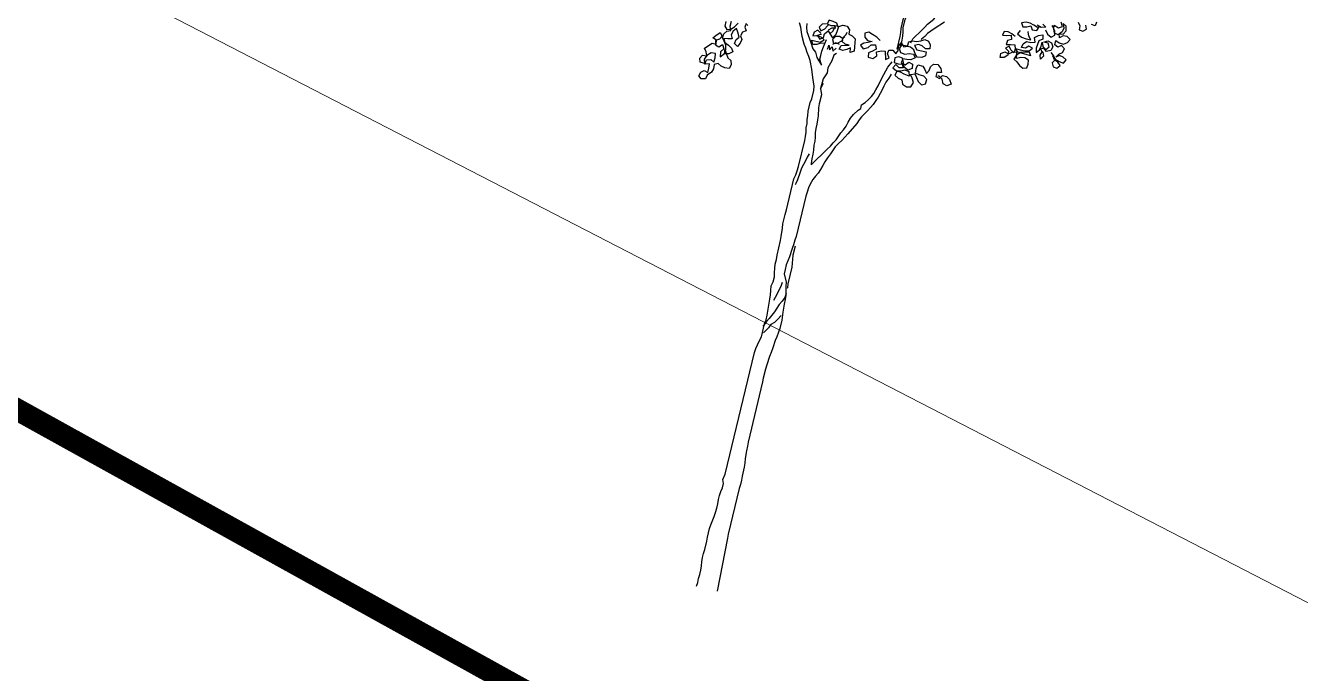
# Model space of a CAD drawing. Header units: inches. Extents: x 350994 to 353538, y 1581369 to 1583842.
# Drawn here: x 351624.79 to 351630.56, y 1583575.13 to 1583578.06 of the extents above; entities that cross this region are included whole.
import ezdxf

# ---------------------------------------------------------------- set-up
doc = ezdxf.new("R2010")
doc.units = ezdxf.units.IN
doc.header["$MEASUREMENT"] = 0
doc.linetypes.add('1', pattern=[0])
for name, color, linetype in [('EP TF', 5, 'Continuous'), ("ROAD'S", 1, '1'), ('TREE', 81, '1')]:
    doc.layers.add(name, color=color, linetype=linetype)
doc.styles.get("Standard").update_dxf_attribs({"font": 'arial.ttf'})
doc.linetypes.add('SILT_FENCE', pattern='A,0.5,-0.2,["EP",Standard,S=0.1,R=0,X=-0.1,Y=-0.05],-0.2', length=0.9)

# ---------------------------------------------------------------- blocks, each defined once
blk = doc.blocks.new('TREE_4')
at = {"color": 94}
for points in [[(93, 4624), (93, 4618)], [(-201, 4567), (-196, 4535), (-187, 4503), (-135, 4425), (-135, 4425), (-106, 4381), (-80, 4358), (-60, 4321), (-8, 4269), (-34, 4312), (-31, 4344), (-31, 4379), (-28, 4416), (-17, 4480)], [(573, 4546), (573, 4615), (571, 4647), (565, 4682), (559, 4713), (559, 4783), (568, 4817), (597, 4875), (614, 4904), (646, 4947), (640, 4974), (655, 5005), (669, 5034), (689, 5063), (707, 5092), (721, 5127), (730, 5158), (745, 5193), (759, 5222), (779, 5254), (800, 5283), (814, 5312), (829, 5343)], [(646, 4612), (654, 4647), (672, 4676), (692, 4702), (727, 4759), (741, 4788), (782, 4840), (811, 4904), (822, 4936), (840, 4999), (846, 5034), (863, 5098), (872, 5132), (880, 5164), (892, 5196), (901, 5228), (912, 5260), (921, 5291), (933, 5323), (950, 5387), (959, 5410)], [(-3, -32), (0, 0), (-3, 32), (0, 64), (0, 101), (-3, 136), (-9, 168), (-11, 202), (-11, 237), (-8, 269), (-8, 338), (-11, 370), (-11, 442), (-8, 474), (3, 544), (6, 578), (9, 616), (9, 651), (6, 685), (6, 720), (9, 752), (15, 784), (15, 821), (1, 850), (9, 896), (10, 1901), (13, 1935), (25, 1999), (33, 2037), (33, 2143), (39, 2178), (39, 2216), (36, 2248), (34, 2282), (28, 2346), (25, 2381), (19, 2415), (13, 2453), (22, 2488), (22, 2528), (16, 2563), (11, 2595), (5, 2629), (5, 2667), (2, 2702), (2, 2823), (-1, 2855), (-6, 2924), (-12, 2959), (-12, 3034), (-9, 3075), (-9, 3329), (-3, 3364), (0, 3398), (3, 3436), (3, 3650), (0, 3682), (-3, 3716), (-9, 3751), (-11, 3786), (-17, 3818), (-20, 3849), (-26, 3884), (-26, 3956), (-20, 3988), (-20, 4058), (-26, 4092), (-54, 4156), (-77, 4220), (-106, 4283), (-124, 4312), (-144, 4341), (-164, 4373), (-184, 4399), (-213, 4457), (-228, 4489), (-242, 4526), (-259, 4558)], [(594, 5274), (597, 5240), (600, 5208), (600, 5063), (597, 5031), (574, 4904), (562, 4872), (559, 4841), (548, 4809), (542, 4777), (542, 4705), (547, 4673), (550, 4641), (550, 4537)], [(1641, 5004), (1670, 4987), (1635, 4975), (1600, 4987)], [(871, 4835), (802, 4765), (782, 4739), (759, 4716), (744, 4687), (724, 4661), (721, 4653)], [(1759, 4799), (1785, 4779), (1805, 4750), (1788, 4721), (1802, 4692), (1834, 4689), (1854, 4715), (1831, 4738), (1799, 4750), (1779, 4776), (1805, 4756), (1840, 4744), (1875, 4741), (1892, 4770), (1863, 4787), (1831, 4793), (1805, 4773), (1823, 4802), (1849, 4822), (1857, 4854), (1828, 4874), (1802, 4854), (1774, 4868), (1774, 4903), (1805, 4891), (1840, 4889), (1869, 4909), (1883, 4938), (1855, 4955), (1823, 4952), (1797, 4929), (1788, 4961), (1820, 4967), (1837, 4998), (1829, 5033), (1800, 5048), (1814, 5013), (1808, 4981), (1782, 4952), (1750, 4958), (1736, 4987), (1733, 5019), (1771, 5007), (1800, 5024), (1782, 5056)], [(1913, 5088), (1933, 5062), (1936, 5030), (1967, 5027), (1993, 5050), (1979, 5079)], [(2057, 5123), (2054, 5091), (2022, 5094)], [(1450, 4857), (1418, 4872), (1386, 4880), (1354, 4875), (1349, 4843), (1383, 4849), (1415, 4860), (1427, 4828), (1398, 4811), (1395, 4779), (1429, 4785), (1461, 4791), (1473, 4759), (1470, 4727), (1441, 4744), (1421, 4770), (1395, 4747), (1424, 4730), (1426, 4698), (1403, 4672), (1371, 4666), (1369, 4698), (1398, 4718), (1429, 4710), (1455, 4730), (1490, 4741), (1493, 4710), (1481, 4678), (1510, 4663), (1536, 4640), (1568, 4623), (1600, 4634), (1603, 4666), (1597, 4698), (1565, 4710), (1533, 4704), (1502, 4689), (1496, 4721), (1522, 4744), (1557, 4756), (1588, 4764), (1606, 4736), (1568, 4738), (1499, 4739), (1473, 4765), (1513, 4762), (1551, 4762), (1586, 4773), (1606, 4799), (1574, 4808), (1551, 4785), (1519, 4782), (1525, 4814), (1548, 4840), (1583, 4840), (1615, 4851), (1603, 4886), (1629, 4909), (1661, 4921), (1669, 4889), (1643, 4869), (1638, 4837), (1635, 4805), (1643, 4773), (1664, 4799), (1669, 4831), (1672, 4863), (1684, 4831), (1713, 4814), (1733, 4840), (1719, 4868), (1684, 4868), (1713, 4886), (1745, 4877), (1762, 4848), (1753, 4816), (1721, 4799), (1695, 4819), (1667, 4805), (1695, 4788), (1707, 4756), (1690, 4727), (1678, 4759), (1690, 4788)], [(1476, 4912), (1461, 4883), (1499, 4863), (1539, 4860), (1577, 4860), (1554, 4886), (1542, 4918), (1539, 4921)], [(1606, 4970), (1574, 4981), (1542, 4990), (1508, 4990), (1473, 4976), (1490, 4947), (1522, 4955), (1551, 4970), (1568, 4941), (1606, 4944), (1618, 4978), (1618, 4987)], [(1672, 4967), (1696, 4935), (1730, 4920), (1756, 4941), (1748, 4973), (1727, 5001), (1716, 5013)], [(-22, 4445), (-54, 4439), (-83, 4422), (-115, 4413), (-132, 4445), (-63, 4445), (-34, 4471), (-63, 4488), (-95, 4491), (-71, 4468), (-45, 4488), (-43, 4520), (-22, 4549), (1, 4526), (27, 4503), (47, 4537), (50, 4569), (53, 4604), (82, 4621), (119, 4621), (143, 4598), (145, 4563), (177, 4555), (206, 4537), (209, 4506), (215, 4474), (221, 4439), (192, 4422), (186, 4459), (160, 4439), (131, 4425), (99, 4428), (108, 4459), (140, 4471), (171, 4477), (137, 4477), (105, 4494), (111, 4526), (119, 4535)], [(50, 4598), (33, 4627), (1, 4633), (-34, 4633), (-42, 4601), (-11, 4595), (21, 4604), (36, 4604)], [(403, 4572), (371, 4592), (333, 4604), (299, 4615), (270, 4601), (276, 4569), (304, 4549), (342, 4549), (313, 4534), (281, 4520), (258, 4497), (287, 4474), (322, 4494), (342, 4520), (374, 4528), (388, 4497), (362, 4474), (336, 4453), (342, 4419), (380, 4419), (406, 4445), (397, 4476), (432, 4494), (463, 4497), (481, 4433), (507, 4453), (484, 4482), (489, 4514), (521, 4520), (550, 4497), (562, 4528), (556, 4563), (571, 4592), (599, 4566), (628, 4580), (628, 4615), (657, 4629), (689, 4632), (721, 4647), (750, 4664), (782, 4658), (802, 4632), (805, 4600), (773, 4592), (741, 4609), (709, 4612), (680, 4598), (706, 4569), (784, 4569), (787, 4537), (761, 4517), (724, 4511), (701, 4534), (683, 4563), (651, 4577), (611, 4577), (579, 4575), (565, 4546), (585, 4517), (620, 4511), (654, 4525), (689, 4528), (709, 4502), (680, 4479), (646, 4473), (614, 4470), (608, 4436), (643, 4430), (669, 4456), (700, 4447), (706, 4413), (674, 4392), (640, 4410), (625, 4447), (611, 4476), (579, 4479), (550, 4465), (553, 4427), (588, 4424), (620, 4430), (634, 4401), (602, 4395), (570, 4413), (553, 4381), (588, 4366), (622, 4375), (651, 4389), (686, 4384), (695, 4349), (654, 4355), (622, 4363), (591, 4361), (582, 4329), (614, 4311), (645, 4306), (660, 4274), (695, 4259), (729, 4268), (741, 4306), (724, 4337), (703, 4363), (735, 4378), (755, 4352), (778, 4323), (810, 4305), (839, 4320), (842, 4355), (810, 4375), (773, 4378), (741, 4384), (738, 4421), (744, 4453), (784, 4453), (807, 4430), (828, 4401), (842, 4430), (845, 4462), (865, 4488), (897, 4493), (929, 4467), (943, 4438), (906, 4430), (906, 4395), (938, 4386), (955, 4415), (990, 4415), (1018, 4398), (1039, 4366), (1010, 4343), (975, 4352), (961, 4386), (932, 4404), (920, 4401)], [(-74, 4517), (-103, 4535), (-129, 4512), (-132, 4480), (-100, 4491), (-71, 4509), (-66, 4512)], [(-48, 4601), (-80, 4590), (-97, 4561), (-77, 4535), (-51, 4558), (-37, 4587), (-28, 4601)], [(33, 4584), (1, 4578), (-22, 4555), (-2, 4529), (18, 4558), (24, 4590), (30, 4604)], [(111, 4514), (79, 4526), (47, 4520), (30, 4491), (44, 4462), (76, 4471), (99, 4494), (114, 4506)], [(108, 4526), (125, 4555), (131, 4575)], [(-676, 4453), (-679, 4420), (-660, 4394), (-688, 4377), (-697, 4346), (-678, 4320), (-685, 4287), (-698, 4256), (-729, 4273), (-724, 4308), (-705, 4333), (-724, 4368), (-742, 4396), (-763, 4368), (-770, 4335), (-755, 4305), (-789, 4298), (-822, 4292), (-805, 4264), (-773, 4251), (-744, 4232), (-725, 4206), (-753, 4184), (-785, 4175), (-792, 4210), (-754, 4150), (-724, 4134), (-715, 4102), (-722, 4069), (-757, 4066), (-790, 4073), (-819, 4088), (-849, 4073), (-846, 4038), (-855, 4007), (-882, 3977), (-889, 3944), (-922, 3935), (-947, 3955), (-938, 3986), (-914, 4007), (-883, 3998), (-882, 4033), (-886, 4067), (-920, 4056), (-915, 4095), (-883, 4104), (-854, 4089), (-851, 4126), (-858, 4160), (-893, 4157), (-923, 4129), (-936, 4094), (-926, 4062), (-961, 4063), (-972, 4093), (-957, 4122), (-922, 4125), (-934, 4156), (-953, 4181), (-904, 4234), (-869, 4234), (-874, 4266), (-907, 4277), (-888, 4302), (-860, 4332), (-839, 4308), (-854, 4279), (-882, 4262), (-875, 4227), (-844, 4218), (-820, 4243), (-801, 4213), (-822, 4182), (-815, 4143), (-787, 4177), (-786, 4212), (-792, 4244), (-813, 4272), (-834, 4296), (-829, 4331), (-810, 4356), (-780, 4368), (-795, 4402), (-793, 4443)], [(-837, 4429), (-836, 4392), (-814, 4368), (-784, 4380), (-760, 4405), (-737, 4439)], [(-668, 4445), (-657, 4439)], [(7, 4439), (7, 4405), (15, 4436), (24, 4404), (41, 4433), (53, 4399), (73, 4425), (73, 4428)], [(93, 4465), (62, 4471), (38, 4451)], [(98, 3471), (118, 3505), (136, 3534), (156, 3563), (173, 3592), (194, 3624), (214, 3653), (229, 3684), (246, 3713), (269, 3777), (284, 3806), (298, 3840), (307, 3875), (318, 3910), (333, 3944), (362, 3988), (379, 4005), (379, 4034), (402, 4060), (423, 4089), (440, 4118), (454, 4147), (463, 4179), (472, 4213), (478, 4245), (495, 4314), (512, 4378), (536, 4427)], [(87, 4387), (70, 4370), (64, 4321), (47, 4260), (50, 4219), (29, 4165), (29, 4084), (38, 4130), (29, 4084), (47, 4037), (47, 3962), (49, 3930), (61, 3867), (64, 3835), (67, 3800), (67, 3763), (70, 3728), (78, 3696), (81, 3664), (81, 3630), (90, 3592), (92, 3557), (92, 3520), (95, 3482), (98, 3471)], [(553, 4329), (541, 4294), (527, 4257), (518, 4222), (512, 4190), (495, 4126), (483, 4095), (469, 4060), (454, 4031), (437, 3999), (402, 3942), (388, 3913), (376, 3881), (327, 3783), (292, 3719), (272, 3690), (252, 3658), (228, 3595), (214, 3557), (199, 3522), (191, 3488), (179, 3453), (168, 3421), (153, 3390), (139, 3361), (127, 3320), (121, 3288), (118, 3251), (115, 3216), (115, 2884), (112, 2852), (112, 2814), (109, 2782), (103, 2713), (92, 2644), (92, 2606), (94, 2571), (123, 2508), (129, 2476), (146, 2406), (149, 2372), (149, 2334), (152, 2302), (155, 2268), (161, 2204), (161, 2135), (158, 2103), (155, 2065), (149, 2034), (143, 1970), (140, 1932), (134, 1898), (129, 1828), (126, 1791), (126, 1718), (128, 1687), (128, 1188), (131, 1156), (131, 1119), (137, 1055), (143, 1020), (145, 986), (145, 911), (148, 879), (148, 844), (145, 809), (145, 434), (148, 402), (168, -31)], [(61, 3554), (52, 3523), (46, 3491), (29, 3427), (26, 3393), (20, 3329), (14, 3297), (11, 3286)], [(127, 2806), (126, 2733), (129, 2701), (141, 2638), (141, 2499), (144, 2467), (144, 2461)], [(94, 2499), (91, 2464), (83, 2433), (77, 2401), (68, 2369), (60, 2343)], [(146, 2421), (143, 2386), (129, 2354), (112, 2323), (100, 2288), (88, 2256), (59, 2193), (45, 2164), (30, 2132), (25, 2123)], [(149, 2239), (129, 2204), (109, 2172), (85, 2149), (71, 2120), (54, 2091), (42, 2071)]]:
    blk.add_lwpolyline(points, dxfattribs=at)

msp = doc.modelspace()

# ---------------------------------------------------------------- linework, layer by layer
at = {"layer": 'EP TF', "color": 252, "linetype": 'SILT_FENCE', "lineweight": 5, "ltscale": 6, "elevation": 98.4574}
msp.add_lwpolyline([(351496.8695, 1583648.6385), (351521.3484, 1583634.6815), (351540.5793, 1583624.0701), (351593.1215, 1583594.7875), (351678.0433, 1583550.9616), (351687.1965, 1583579.4368)], dxfattribs=at)
at = {"layer": "ROAD'S", "lineweight": 5, "const_width": 0.1}
msp.add_lwpolyline([(351502.8379, 1583676.6731), (351496.0914, 1583648.8998), (351496.9216, 1583645.9615), (351541.8102, 1583622.2692), (351541.8102, 1583622.2692), (351632.7813, 1583571.8777), (351679.9586, 1583545.7907), (351679.9586, 1583545.7907)], dxfattribs=at)

# ---------------------------------------------------------------- block references
at = {"layer": 'TREE', "lineweight": 5, "xscale": 0.0005632341247466223, "yscale": 0.0005632341530485974, "zscale": 0.0005632341444477617, "rotation": 346.4411541233163}
msp.add_blockref('TREE_4', (351627.833, 1583575.5426), dxfattribs=at)

doc.saveas('drawing.dxf')
